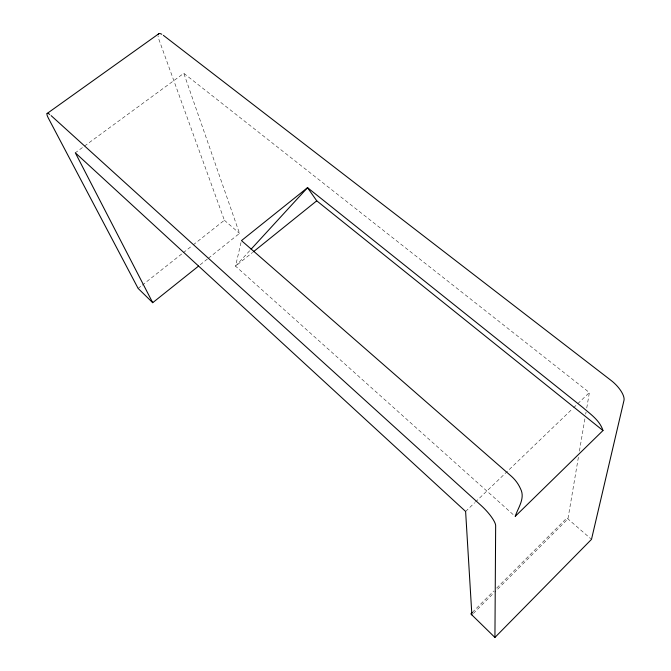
<?xml version="1.0" encoding="UTF-8"?>
<svg xmlns="http://www.w3.org/2000/svg" width="671" height="671" viewBox="0 0 671 671"><rect width="100%" height="100%" fill="white"/><g stroke="black" fill="none" stroke-linecap="round" stroke-linejoin="round"><path stroke-width="0.5" stroke-dasharray="3.35 2.52" d="M578.385 457.278L567.926 518.909L494.779 592.023M579.434 451.113L585.011 418.243M585.708 414.133L586.06 412.078M586.756 407.968L589.373 392.56L183.804 73.324L75.311 152.795M241.015 242.566L235.546 266.144L514.397 515.68M249.662 250.753L235.546 266.144L252.598 252.422M472.309 612.422L493.73 591.025M496.683 588.073L566.861 517.987L590.706 538.679M473.349 613.437L494.041 592.761M465.615 511.453L474.665 502.755M475.42 502.025L572.766 408.513M573.52 407.783L589.373 392.56M200.201 264.777L207.574 258.889M208.387 258.243L239.505 233.399L183.804 73.324M138.117 288.413L141.405 285.821M142.227 285.167L182.487 253.361M183.309 252.707L192.342 245.569M193.164 244.923L224.391 220.256L158.868 39.346A14.46 4.227 54.9 0 1 158.054 35.882M224.391 220.256L239.505 233.399"/><path stroke-width="1.01" d="M472.309 612.422L470.832 613.898L494.93 637.45L495.659 525.695A19.786 4.89 46.2 0 0 481.208 505.59L51.13 115.63M251.08 249.218L307.544 187.67L582.906 407.557C590.522 414.25 599.765 420.356 602.986 430.53L515.185 516.385C518.146 507.62 525.477 498.167 520.495 488.706C518.44 484.001 515.328 479.799 511.512 476.376L241.476 240.604L307.544 187.67L316.737 200.822L602.986 430.53M494.93 637.45L591.495 539.358L623.971 400.444A18.897 7.599 43.6 0 0 611.063 380.415L163.355 35.328M253.412 251.768L316.737 200.822M49.696 114.431A14.98 2.65 52.7 0 0 48.48 118.356L138.117 288.413L152.711 302.688L198.566 266.085M47.113 113.5L158.616 33.886M152.711 302.688L75.311 152.795L465.615 511.453L471.872 614.913M158.163 34.674A14.46 4.227 54.9 0 1 161.812 34.28"/></g></svg>
